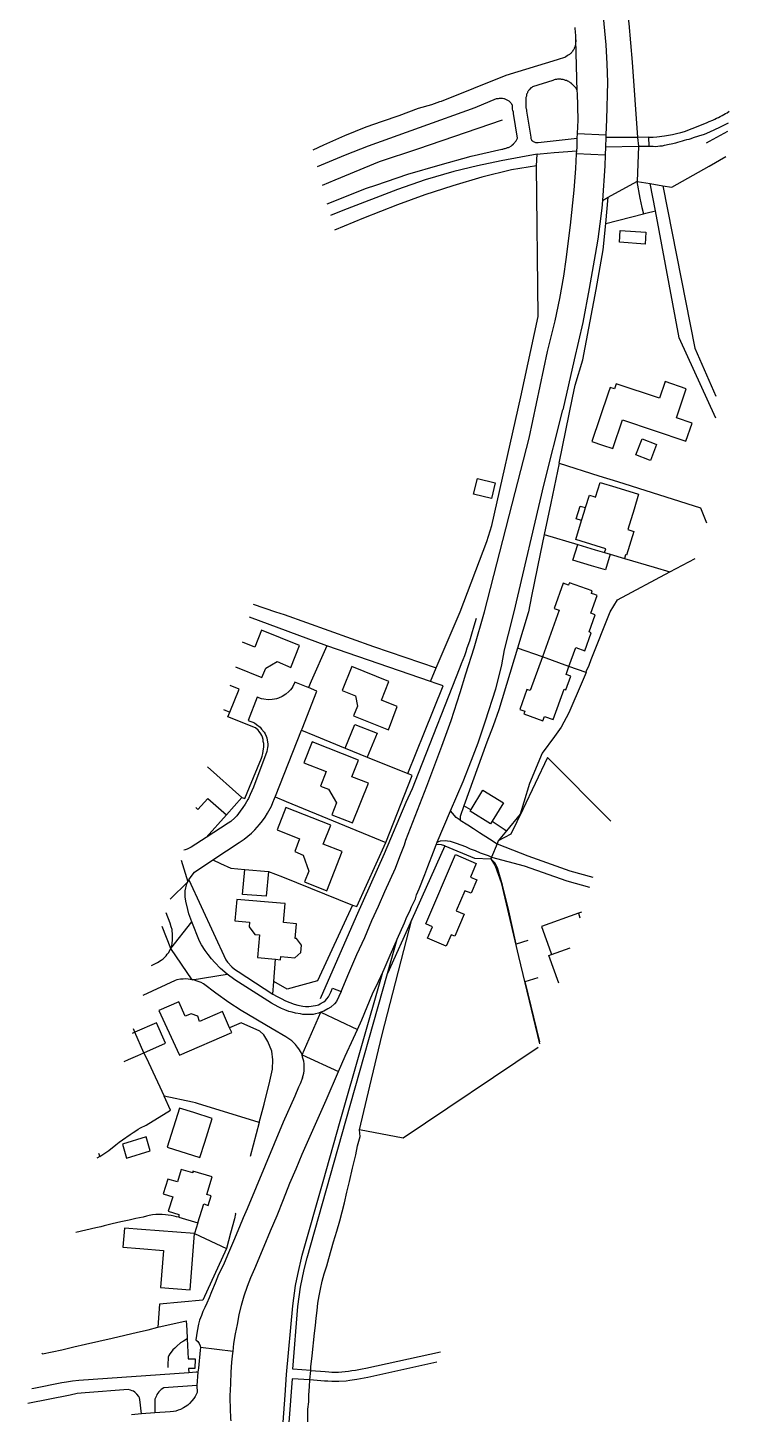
# Model space of a CAD drawing. Header units: millimetres. Extents: x 111502 to 977541, y 8702 to 1044108.
# Drawn here: x 973766.6 to 973914.2, y 473289.8 to 473581.4 of the extents above; entities that cross this region are included whole.
import ezdxf

# ---------------------------------------------------------------- set-up
doc = ezdxf.new("R2010")
doc.units = ezdxf.units.MM
doc.header["$LTSCALE"] = 0.25
doc.layers.add('X HVSS Site Background', color=8, linetype='Continuous')

# ---------------------------------------------------------------- blocks, each defined once
blk = doc.blocks.new('OS MAP')
at = {"layer": 'X HVSS Site Background'}
for points in [[(487663.75, 238120.3), (487663.75, 238121.4), (487663.7, 238121.7), (487663.7, 238122), (487663.6, 238122.6), (487663.6, 238122.85)], [(487666.95, 238145.2), (487666.8, 238144.75), (487666.8, 238143.85), (487666.9, 238143.55), (487666.9, 238143.4), (487667, 238143.1), (487668.2, 238135.85), (487668.7, 238133.3), (487669, 238130.3), (487670.05, 238119.2), (487670.3, 238115.25), (487670.4, 238111.35), (487670.2, 238103.5), (487670.07, 238100.27)], [(487672.4, 238139.5), (487673.68, 238132.52), (487674.92, 238123.72), (487675.6, 238115.6)], [(487663.75, 238120.3), (487663.75, 238119.85), (487663.7, 238119.7), (487663.7, 238119.5), (487663.65, 238119.4), (487663.65, 238119.2), (487663.6, 238119.1), (487663.6, 238118.9), (487663.55, 238118.8), (487663.5, 238118.65), (487663.4, 238118.5), (487663.4, 238118.35), (487663.3, 238118.25), (487663.2, 238118.1), (487663.15, 238118), (487663.05, 238117.85), (487662.95, 238117.75), (487662.85, 238117.6), (487662.75, 238117.5), (487662.6, 238117.4), (487662.55, 238117.3), (487662.4, 238117.2), (487662.3, 238117.1), (487662, 238116.95), (487661.6, 238116.65), (487659.85, 238116.1), (487649, 238112.75), (487635.4, 238107.3)], [(487664.05, 238109.4), (487663.75, 238120.3)], [(487675.6, 238115.6), (487676.75, 238099.75)], [(487664.05, 238109.4), (487664, 238109.65), (487663.75, 238110.15), (487663.45, 238110.45), (487663.4, 238110.55), (487663.25, 238110.7), (487663.05, 238110.85), (487663, 238110.95), (487662.85, 238111.05), (487662.8, 238111.15), (487662.65, 238111.2), (487662.55, 238111.3), (487662.4, 238111.4), (487662.3, 238111.5), (487662, 238111.6), (487661.8, 238111.7), (487661.6, 238111.75), (487661.3, 238111.85), (487661.1, 238111.9), (487660.95, 238111.9), (487660.75, 238111.95), (487660.6, 238112), (487659.9, 238112), (487659.7, 238111.95), (487659.55, 238111.9), (487659.4, 238111.9), (487659.2, 238111.85), (487659.05, 238111.8), (487658.9, 238111.7), (487654.6, 238110.4), (487654.55, 238110.3), (487654.4, 238110.2), (487654.3, 238110.15), (487653.9, 238109.75), (487653.8, 238109.6), (487653.75, 238109.5), (487653.65, 238109.4), (487653.6, 238109.25), (487653.55, 238109.15), (487653.5, 238109), (487653.4, 238108.85), (487653.4, 238108.7), (487653.35, 238108.6), (487653.35, 238108.45), (487653.25, 238108.15), (487653.25, 238108), (487653.2, 238107.85), (487653.2, 238106.3), (487653.25, 238106), (487653.3, 238105.8), (487653.35, 238105.5), (487653.4, 238105.3), (487654.3, 238099.8), (487654.3, 238099.5), (487654.35, 238099.4), (487654.4, 238099.25), (487654.45, 238099.15), (487654.6, 238099.05), (487654.7, 238098.95), (487654.8, 238098.9), (487654.95, 238098.8), (487655.15, 238098.75), (487655.25, 238098.7), (487655.85, 238098.7), (487664.05, 238099.6)], [(487635.4, 238107.3), (487635.05, 238107.2), (487633.4, 238106.6), (487630.6, 238105.8), (487626.5, 238104.3), (487623, 238103.1), (487619.6, 238101.9), (487615.05, 238100.1), (487610.7, 238098.1), (487608.39, 238097.08)], [(487611.46, 238085.75), (487619.7, 238089.1), (487621.7, 238089.7), (487628.4, 238092), (487635.2, 238094), (487641.7, 238095.8), (487648.2, 238097.3), (487648.4, 238097.3), (487648.55, 238097.35), (487648.75, 238097.4), (487648.9, 238097.4), (487649.1, 238097.5), (487649.4, 238097.6), (487649.6, 238097.65), (487649.75, 238097.7), (487650.2, 238098), (487650.3, 238098.1), (487650.6, 238098.3), (487650.65, 238098.4), (487650.9, 238098.65), (487651, 238098.8), (487651.05, 238098.9), (487651.2, 238099.05), (487651.25, 238099.2), (487651.35, 238099.3), (487651.4, 238099.45), (487651.5, 238099.6), (487650.6, 238104.8), (487650.6, 238105.05), (487650.5, 238105.4), (487650.45, 238105.7), (487650.45, 238106.05), (487650.4, 238106.2), (487650.4, 238106.55), (487650.3, 238106.65), (487650.25, 238106.75), (487650.15, 238106.9), (487650.1, 238107), (487649.85, 238107.25), (487649.7, 238107.35), (487649.6, 238107.45), (487649.45, 238107.55), (487649.05, 238107.75), (487648.85, 238107.8), (487648.75, 238107.85), (487648.6, 238107.9), (487648.35, 238107.95), (487647.65, 238107.95), (487647.4, 238107.9), (487647.25, 238107.9), (487647, 238107.85), (487642.5, 238106), (487630.8, 238101.8), (487620.05, 238097.9), (487615.25, 238096), (487609.35, 238093.54)], [(487664.1, 238100.56), (487664.25, 238103.4), (487664.1, 238109.1), (487664.05, 238109.4)], [(487679.1, 238099.8), (487679.15, 238099.8), (487680, 238099.8), (487680.8, 238099.85), (487682.4, 238100.05), (487684.1, 238100.35), (487684.95, 238100.55), (487685.8, 238100.8), (487686.6, 238101), (487688.25, 238101.6), (487689.85, 238102.25), (487691.4, 238102.9), (487691.8, 238103.1), (487692.6, 238103.4), (487693, 238103.6), (487693.35, 238103.8), (487693.75, 238103.95), (487694.1, 238104.15), (487694.5, 238104.35), (487695.2, 238104.75), (487695.6, 238104.95), (487696.03, 238105.27)], [(487648.23, 238103.41), (487630.42, 238097.31), (487622.4, 238094.59), (487613.03, 238090.74), (487610.41, 238089.62)], [(487679.14, 238097.9), (487680, 238097.9), (487680.45, 238097.85), (487681, 238097.9), (487681.45, 238097.95), (487681.95, 238098), (487682.4, 238098.1), (487683.4, 238098.3), (487683.8, 238098.4), (487684.8, 238098.6), (487685.2, 238098.75), (487685.7, 238098.9), (487686.2, 238099), (487686.6, 238099.15), (487687.1, 238099.3), (487687.6, 238099.4), (487688, 238099.55), (487688.5, 238099.7), (487689.6, 238100.05), (487690.8, 238100.45), (487691.9, 238100.9), (487693, 238101.4), (487694.05, 238101.9), (487695.15, 238102.45), (487695.84, 238102.81)], [(487691.2, 238098.6), (487691.83, 238098.95), (487695.71, 238101.09)], [(487663.95, 238096.9), (487664, 238097.7), (487664.05, 238099.6)], [(487664.05, 238099.6), (487664.1, 238100.56)], [(487664.1, 238100.56), (487670.07, 238100.27)], [(487670.05, 238099.7), (487670, 238097.8)], [(487670.07, 238100.27), (487670.05, 238099.7)], [(487676.75, 238099.75), (487670.05, 238099.7)], [(487679.1, 238099.8), (487676.75, 238099.75)], [(487676.75, 238099.75), (487676.9, 238097.9)], [(487679.14, 238097.9), (487679.1, 238099.8)], [(487655.6, 238096.2), (487652.2, 238095.6), (487648.05, 238094.8), (487643.05, 238093.8), (487638.05, 238092.6), (487632.05, 238090.8), (487626.25, 238088.8), (487614.7, 238084.4), (487612.12, 238083.32)], [(487614.35, 237920.15), (487616, 237924), (487617.7, 237927.9), (487619.35, 237931.45), (487620.85, 237935.05), (487622.2, 237938.1), (487623.6, 237941.15), (487624.7, 237943.6), (487625.8, 237946.1), (487626.7, 237948.55), (487627.7, 237950.95), (487628, 237951.95), (487632.4, 237963.3), (487635.55, 237971.7), (487637.55, 237977.15), (487639.4, 237983), (487640.6, 237986.95), (487642.35, 237992.4), (487644.5, 238000), (487651, 238025.1), (487653.9, 238036.5), (487657.8, 238054.75), (487659.4, 238061.2), (487660.4, 238065.85), (487661.2, 238070.55), (487661.7, 238074.1), (487662.6, 238081.3), (487663.4, 238088.65), (487663.75, 238093.2), (487663.92, 238096.3)], [(487655.5, 238093.8), (487655.6, 238096.2)], [(487655.6, 238096.2), (487656.25, 238096.3), (487659.2, 238096.6), (487663.95, 238096.9)], [(487663.92, 238096.3), (487663.95, 238096.9)], [(487669.93, 238096), (487663.92, 238096.3)], [(487669.93, 238096), (487669.85, 238093.8), (487669.35, 238086.5)], [(487670, 238097.8), (487669.93, 238096)], [(487670, 238097.8), (487676.9, 238097.9)], [(487676.9, 238097.9), (487676.65, 238090.5), (487679.4, 238090.05)], [(487676.9, 238097.9), (487679.14, 238097.9)], [(487682.05, 238089.6), (487683.95, 238089.3), (487691.79, 238093.73), (487695.29, 238095.71)], [(487655.5, 238093.8), (487650.2, 238092.9), (487644, 238091.4), (487637.9, 238089.6), (487632, 238087.7), (487626.2, 238085.6), (487619.05, 238082.8), (487612.96, 238080.22)], [(487634.37, 237988.18), (487639.4, 238000), (487645, 238014.8), (487646.05, 238018.1), (487652.2, 238045.2), (487655.8, 238062.1), (487655.5, 238093.8)], [(487670.58, 238087.18), (487676.6, 238090.5), (487677.2, 238087), (487677.6, 238085), (487678, 238083.7)], [(487679.4, 238090.05), (487682.05, 238089.6)], [(487680.48, 238084.28), (487679.4, 238090.05)], [(487682.05, 238089.6), (487688.75, 238055.4), (487693.23, 238045.32)], [(487669.35, 238086.5), (487669.2, 238084.9), (487668.8, 238081.6), (487668.35, 238078.35), (487667.8, 238075.1), (487666.55, 238067.95), (487665.2, 238060.8), (487663.4, 238053), (487661, 238042.45)], [(487669.35, 238086.5), (487670.58, 238087.18)], [(487670.03, 238081.65), (487670.58, 238087.18)], [(487670.03, 238081.65), (487678, 238083.7)], [(487678, 238083.7), (487678.5, 238083.8), (487680.48, 238084.28)], [(487693.18, 238040.69), (487685.5, 238057.6), (487680.48, 238084.28)], [(487660.22, 238031.21), (487663.05, 238045), (487663.64, 238047.65), (487665.24, 238052.94), (487668.05, 238067.74), (487669.48, 238076.12), (487670.03, 238081.65)], [(487678.31, 238077.33), (487672.91, 238077.7), (487673.08, 238080.17), (487678.48, 238079.8), (487678.31, 238077.33)], [(487681.37, 238044.89), (487672.22, 238047.96), (487671.85, 238046.86), (487670.97, 238047.16), (487670.57, 238045.98), (487667.14, 238035.79), (487669.39, 238035.03), (487671.56, 238034.3), (487673.59, 238040.33), (487686.9, 238035.84), (487688.19, 238039.65), (487684.9, 238040.76), (487686.97, 238046.9), (487682.55, 238048.39), (487681.37, 238044.89)], [(487637.4, 237958.15), (487640.05, 237964.3), (487641.8, 237968.75), (487643.2, 237972.45), (487644.75, 237977.05), (487646.9, 237983.8), (487647.6, 237986.5), (487648.15, 237988.8), (487648.75, 237991.95), (487649.55, 237995.3), (487650.8, 238000), (487657, 238026.6), (487661, 238042.45)], [(487679.27, 238031.9), (487676.37, 238033.03), (487677.68, 238036.36), (487680.58, 238035.23), (487680.73, 238035.17), (487679.43, 238031.83), (487679.27, 238031.9)], [(487660.22, 238031.21), (487658.5, 238022.8), (487657.11, 238016.24)], [(487660.22, 238031.21), (487668.58, 238028.58), (487672.5, 238027.36), (487689.98, 238021.87), (487691.26, 238018.67)], [(487646, 238023.8), (487642.25, 238024.7), (487643.05, 238028), (487646.8, 238027.1), (487646, 238023.8)], [(487665.79, 238021.89), (487666.6, 238024.51), (487667.51, 238024.23), (487667.88, 238024.11), (487668.83, 238027.2), (487672.19, 238026.17), (487676.9, 238024.71), (487676.01, 238021.6), (487674.67, 238017.28), (487675.97, 238016.88), (487674.43, 238011.9), (487674.16, 238011.98), (487673.97, 238011.21)], [(487663.85, 238019.56), (487664.67, 238022.23)], [(487664.67, 238022.23), (487665.79, 238021.89)], [(487669.79, 238012.46), (487670.03, 238013.26), (487668.04, 238013.87), (487663.73, 238015.2), (487664.97, 238019.21)], [(487664.97, 238019.21), (487663.85, 238019.56)], [(487664.97, 238019.21), (487665.5, 238020.95), (487665.79, 238021.89)], [(487657.11, 238016.24), (487656.25, 238012.2), (487654.4, 238003.25), (487653.8, 238000), (487653.75, 237999.8), (487651.49, 237992.36)], [(487657.11, 238016.24), (487664.14, 238014.14)], [(487670.98, 238012.1), (487669.99, 238008.78), (487667.03, 238009.67), (487663.15, 238010.83), (487664.14, 238014.14)], [(487664.14, 238014.14), (487667.84, 238013.04), (487669.79, 238012.46)], [(487669.79, 238012.46), (487670.98, 238012.1)], [(487670.98, 238012.1), (487673.97, 238011.21)], [(487673.97, 238011.21), (487680.21, 238009.35), (487683.53, 238008.36)], [(487683.53, 238008.36), (487688.86, 238011.2)], [(487665.9, 237987.25), (487666, 237987.6), (487666.55, 237988.75), (487667, 237989.95), (487670.95, 238000), (487672.52, 238002.48), (487683.53, 238008.36)], [(487662.3, 237988.5), (487663.73, 237992.47), (487665.63, 237991.79), (487667, 237995.58), (487666.52, 237995.75), (487667.83, 237999.38), (487666.88, 237999.73), (487668.21, 238003.43), (487667.73, 238003.61), (487667.03, 238003.86), (487667.03, 238003.87), (487667.21, 238004.38), (487662.39, 238006.11), (487662.23, 238005.66), (487662.21, 238005.59), (487661.07, 238006), (487659.17, 238000.7), (487660.23, 238000.32), (487656.7, 237990.5)], [(487611.4, 237992.8), (487595.11, 237998.85)], [(487595.88, 238001.59), (487600.6, 238000), (487602.4, 237999.4), (487621.15, 237992.67), (487634.37, 237988.18)], [(487592.17, 237988.42), (487597.7, 237986.15), (487598.5, 237988.15), (487600.9, 237989.5), (487603.8, 237988.3), (487605.6, 237992.9), (487597.6, 237996.15), (487596.2, 237992.55), (487593.63, 237993.61)], [(487642.75, 237998.55), (487642.3, 237996.95), (487641.8, 237995.3), (487641.35, 237993.8), (487640.8, 237992.3), (487640.6, 237991.55), (487640.3, 237990.75), (487640, 237989.9), (487639.6, 237989.05), (487639.35, 237988.25)], [(487611.4, 237992.8), (487608.1, 237985.4), (487607.49, 237984.04)], [(487633.15, 237985.3), (487611.4, 237992.8)], [(487651.49, 237992.36), (487647.55, 237979.4), (487646.35, 237976), (487645.05, 237972.55), (487640.21, 237959.15)], [(487656.7, 237990.5), (487651.49, 237992.36)], [(487656.7, 237990.5), (487654.15, 237983.42), (487653.46, 237983.67), (487651.94, 237979.46), (487653.01, 237979.08), (487652.8, 237978.49), (487656.78, 237977.06), (487657.14, 237977.99), (487658.96, 237977.34), (487661.26, 237983.72), (487661.64, 237983.59), (487662.71, 237986.42), (487661.68, 237986.78), (487662.3, 237988.5)], [(487662.3, 237988.5), (487656.7, 237990.5)], [(487639.35, 237988.25), (487630.6, 237965.95), (487629.35, 237962.75), (487628, 237959.9), (487623.4, 237949.05), (487617.55, 237935.9), (487609.95, 237918.6)], [(487624.35, 237975.15), (487626.15, 237980.1), (487622.85, 237981.4), (487624.4, 237985.3), (487616.6, 237988.45), (487614.6, 237983.45), (487617.4, 237982.3), (487617.8, 237980.15), (487616.95, 237978.1), (487624.35, 237975.15)], [(487633.15, 237985.3), (487634.37, 237988.18)], [(487665.9, 237987.25), (487665.05, 237985.24), (487662.29, 237978.74), (487660.63, 237975.72), (487659.27, 237973.78), (487656.69, 237970.25), (487653.98, 237963.9), (487652.82, 237959.93), (487652.06, 237957.42), (487649.17, 237953.93)], [(487665.9, 237987.25), (487662.3, 237988.5)], [(487604.6, 237985.2), (487604.2, 237984.3), (487604, 237983.95), (487603.75, 237983.6), (487603.4, 237983.25), (487602.75, 237982.65), (487602, 237982.2), (487601.2, 237981.8), (487600.8, 237981.7), (487600.35, 237981.6), (487599.9, 237981.55), (487599, 237981.5), (487598.1, 237981.6), (487597.6, 237981.7), (487596.7, 237982), (487594.8, 237977.15), (487596.15, 237976.6), (487596.6, 237976.3), (487597.35, 237975.7), (487597.6, 237975.3), (487598.15, 237974.7), (487598.4, 237974.3), (487598.6, 237973.8), (487598.75, 237973.45), (487598.8, 237973), (487598.95, 237972.25), (487598.95, 237971.8), (487598.9, 237971.45), (487598.8, 237971), (487598.75, 237970.6), (487595.95, 237963.1), (487595.25, 237961.55), (487594.9, 237960.75), (487594.75, 237960.5), (487594.2, 237959.55), (487593.7, 237958.8), (487593.15, 237958.05), (487592.4, 237957.1), (487592, 237956.65), (487591.15, 237955.9), (487590.6, 237955.5), (487586, 237952.52)], [(487590.95, 237978.9), (487592.9, 237983.7), (487591.05, 237984.45)], [(487607.49, 237984.04), (487607.1, 237984.2), (487604.6, 237985.2)], [(487628.4, 237965.95), (487631.91, 237974.67), (487635.82, 237984.38), (487634.39, 237984.87), (487633.15, 237985.3)], [(487606.02, 237975.07), (487606.15, 237975.4), (487609.25, 237983.3), (487607.49, 237984.04)], [(487589.63, 237979.43), (487590.95, 237978.9)], [(487593.5, 237960.95), (487594.1, 237960.75), (487595.1, 237963.1), (487597.6, 237969.2), (487597.75, 237969.65), (487597.9, 237970.15), (487598, 237970.65), (487598.1, 237971.55), (487598.1, 237972.3), (487598, 237972.7), (487598, 237973.1), (487597.8, 237973.6), (487597.7, 237973.95), (487597.5, 237974.3), (487597.15, 237974.8), (487596.9, 237975.1), (487596.35, 237975.55), (487590.55, 237977.9), (487590.95, 237978.9)], [(487615.2, 237971.3), (487617.25, 237976.3), (487621.95, 237974.45), (487619.85, 237969.4)], [(487600.49, 237961.05), (487600.55, 237961.2), (487606.02, 237975.07)], [(487606.02, 237975.07), (487608.75, 237973.95)], [(487616.8, 237955.6), (487620.15, 237963.95), (487616.6, 237965.3), (487618, 237968.8), (487608.25, 237972.65), (487606.55, 237968.25), (487611.2, 237966.4), (487610, 237963.3), (487611.7, 237962.7), (487613.4, 237959.8), (487612.4, 237957.3), (487616.8, 237955.6)], [(487608.75, 237973.95), (487615.2, 237971.3)], [(487615.2, 237971.3), (487619.85, 237969.4)], [(487593.5, 237960.95), (487586.23, 237967.37)], [(487619.85, 237969.4), (487628.4, 237965.95)], [(487657.77, 237969.34), (487652.61, 237958.39), (487650.1, 237953.2), (487647.4, 237951.8)], [(487657.77, 237969.34), (487671.12, 237955.97)], [(487623.8, 237951.45), (487629.3, 237965.55), (487628.4, 237965.95)], [(487587.36, 237947.79), (487587.6, 237947.95), (487592.95, 237951.45), (487594, 237952.2), (487594.75, 237952.8), (487595.5, 237953.45), (487596.2, 237954.15), (487597.2, 237955.25), (487597.8, 237956), (487598.4, 237956.8), (487598.9, 237957.6), (487599.7, 237959.1), (487600, 237959.9), (487600.35, 237960.7), (487600.49, 237961.05)], [(487590.25, 237957.3), (487593.5, 237960.95)], [(487600.49, 237961.05), (487602.8, 237960.1)], [(487641.68, 237958.34), (487641.73, 237958.43), (487644.2, 237962.45), (487648.5, 237959.8), (487646.14, 237955.95)], [(487583.81, 237958.8), (487584.25, 237958.4), (487586.35, 237960.75), (487590.25, 237957.3)], [(487611.4, 237941.3), (487614.6, 237949.55), (487610.6, 237951.1), (487612.2, 237955.1), (487602.75, 237958.8), (487600.9, 237954.1), (487605.6, 237952.25), (487604.6, 237949.55), (487606.4, 237948.8), (487607.6, 237945.45), (487606.7, 237943.2), (487611.4, 237941.3)], [(487602.8, 237960.1), (487623.8, 237951.45)], [(487634.6, 237951.55), (487637.4, 237958.15)], [(487639.39, 237956.17), (487639.2, 237956.3), (487638.6, 237956.75), (487637.8, 237957.6), (487637.4, 237958.15)], [(487640.21, 237959.15), (487639.4, 237956.9)], [(487641.68, 237958.34), (487640.21, 237959.15)], [(487646.14, 237955.95), (487645.8, 237955.4), (487641.5, 237958.05), (487641.68, 237958.34)], [(487586, 237952.52), (487590.25, 237957.3)], [(487639.4, 237956.9), (487639.39, 237956.17)], [(487639.39, 237956.17), (487641, 237955.15), (487642.2, 237954.4), (487643.5, 237953.57), (487645.62, 237952.21), (487647.2, 237951.2)], [(487646.14, 237955.95), (487648.65, 237954.28), (487649.17, 237953.93)], [(487586, 237952.52), (487582.8, 237950.45), (487582, 237950.05), (487581.6, 237949.9), (487581.28, 237949.82)], [(487649.17, 237953.93), (487647.4, 237951.8)], [(487616.75, 237938.3), (487617.7, 237938), (487623.8, 237951.45)], [(487626.17, 237931.12), (487627.7, 237934.55), (487628.2, 237935.8), (487628.8, 237937), (487629.2, 237937.95), (487630, 237939.65), (487630.2, 237940.45), (487630.8, 237941.75), (487632, 237944.75), (487632.6, 237946.4), (487633.8, 237949.5), (487634.4, 237950.95)], [(487636.2, 237950.75), (487629.25, 237935.3)], [(487634.4, 237950.95), (487634.6, 237951.55)], [(487636.2, 237950.75), (487635.48, 237951), (487634.9, 237951.01), (487634.4, 237950.95)], [(487634.6, 237951.55), (487635.3, 237951.8), (487636.3, 237951.9), (487636.75, 237951.8), (487637.3, 237951.75), (487637.95, 237951.55), (487638.55, 237951.3), (487639.54, 237950.95), (487640.55, 237950.6), (487641.55, 237950.15), (487642.6, 237949.75), (487643.6, 237949.3), (487644.7, 237948.95), (487645.3, 237948.75), (487646, 237948.35)], [(487636.2, 237950.75), (487642.46, 237948.17), (487645.86, 237948.01)], [(487647.2, 237951.2), (487646, 237948.35)], [(487647.4, 237951.8), (487647.2, 237951.2)], [(487647.2, 237951.2), (487653.68, 237948.63), (487662.5, 237945.51), (487667.32, 237944.16)], [(487580.7, 237947.77), (487582.15, 237943.2)], [(487582.35, 237943.6), (487582.8, 237944.3), (487583.5, 237945.25), (487587.36, 237947.79)], [(487587.36, 237947.79), (487589, 237947.05)], [(487589, 237947.05), (487591.2, 237946.05), (487594.1, 237945.8)], [(487632.2, 237934.35), (487638.4, 237948.95), (487642.8, 237947.05), (487641.6, 237944.2), (487642.9, 237943.64), (487641.7, 237940.78), (487640.39, 237941.33), (487638.6, 237937.1), (487640.25, 237936.4), (487638.3, 237931.75), (487637.52, 237932.08), (487636.5, 237929.69), (487632.57, 237931.36), (487633.59, 237933.76), (487632.2, 237934.35)], [(487646, 237948.35), (487645.86, 237948.01)], [(487653.62, 237930.85), (487651.22, 237930.07), (487649.51, 237937.69), (487648.32, 237942.5), (487647.29, 237946.14), (487646.74, 237947.2), (487646.35, 237947.56), (487645.86, 237948.01)], [(487645.86, 237948.01), (487646.8, 237946.55), (487648.02, 237943.04), (487651.7, 237927.5), (487656.07, 237909.15)], [(487646, 237948.35), (487652.91, 237946.57), (487661.84, 237943.42), (487666.64, 237942.06)], [(487582.15, 237943.2), (487582.35, 237943.6)], [(487582.35, 237943.6), (487590.1, 237926.8), (487590.5, 237926.3), (487591.4, 237925.3), (487591.95, 237924.8), (487592.7, 237924.3), (487600, 237919.6)], [(487599.1, 237945.4), (487598.6, 237940.15), (487593.6, 237940.5), (487594.1, 237945.8)], [(487594.1, 237945.8), (487599.1, 237945.4)], [(487599.1, 237945.4), (487602.05, 237944.21), (487616.75, 237938.3)], [(487582.15, 237943.2), (487578.38, 237939.56)], [(487582.95, 237934.8), (487582.35, 237936.45), (487582.1, 237937.4), (487581.7, 237939.1), (487581.6, 237940.05), (487581.6, 237941.3), (487581.7, 237941.95), (487581.95, 237942.75), (487582.15, 237943.2)], [(487600.6, 237926.95), (487601.6, 237926.8), (487601.66, 237927.49), (487604.63, 237927.21), (487605.91, 237928.34), (487606.05, 237929.89), (487605.01, 237931.26), (487604.69, 237931.29), (487604.98, 237934.36), (487602.26, 237934.61), (487602.6, 237938.65), (487601.59, 237938.73), (487592.4, 237939.5), (487592, 237935), (487595.1, 237934.7), (487595, 237933.7), (487596.2, 237932.15), (487597.2, 237932.05), (487596.8, 237927.25), (487600.6, 237926.95)], [(487616.75, 237938.3), (487609.4, 237922.4), (487603, 237920.6), (487600.2, 237922.2)], [(487578.55, 237929.15), (487578.75, 237929.7), (487578.8, 237930.3), (487578.9, 237930.9), (487578.9, 237931.95), (487578.8, 237933.15), (487578.6, 237933.7), (487578.4, 237934.5), (487577.57, 237936.68)], [(487578.55, 237929.15), (487582.95, 237934.8)], [(487590.4, 237923.75), (487589, 237925), (487587.8, 237926.2), (487587.1, 237927), (487586.4, 237927.9), (487585.75, 237928.75), (487585, 237929.95), (487584.6, 237930.7), (487582.95, 237934.8)], [(487618.25, 237891), (487620.4, 237900.25), (487623, 237911.1), (487629.25, 237935.3)], [(487629.25, 237935.3), (487624.12, 237923.9)], [(487664.28, 237936.58), (487656.53, 237933.8), (487658.5, 237928.32), (487658.64, 237927.91)], [(487664.96, 237936.82), (487664.28, 237936.58)], [(487664.28, 237936.58), (487664.59, 237935.65)], [(487578.55, 237929.15), (487576.76, 237933.82)], [(487574.45, 237925.62), (487575.75, 237926.2), (487576.55, 237926.7), (487576.95, 237927), (487577.55, 237927.6), (487577.8, 237927.95), (487578.1, 237928.3), (487578.25, 237928.65), (487578.55, 237929.15)], [(487583.03, 237922.61), (487578.55, 237929.15)], [(487623.12, 237924.19), (487623.4, 237924.8), (487624.7, 237927.8), (487626, 237930.75), (487626.17, 237931.12)], [(487624.12, 237923.9), (487626.17, 237931.12)], [(487658.64, 237927.91), (487662.54, 237929.29)], [(487600.2, 237922.2), (487600.6, 237926.95)], [(487660.15, 237921.86), (487658.05, 237927.7), (487658.64, 237927.91)], [(487583.03, 237922.61), (487590.4, 237923.75)], [(487610.1, 237915.75), (487609.6, 237915.6), (487609, 237915.45), (487608.5, 237915.3), (487606.35, 237915.3), (487605.8, 237915.4), (487604.8, 237915.6), (487604.1, 237915.75), (487603.4, 237915.95), (487602.55, 237916.25), (487601.8, 237916.55), (487601.1, 237916.9), (487599.7, 237917.7), (487592, 237922.55), (487590.4, 237923.75)], [(487601.39, 237811.3), (487601.56, 237811.77), (487601.58, 237812.05), (487602.31, 237824.91), (487602.31, 237824.91), (487602.2, 237829.55), (487602.6, 237835.2), (487602.85, 237839.55), (487604.2, 237854.05), (487604.8, 237858.3), (487605.25, 237860.6), (487606.2, 237864.65), (487610.6, 237880.2), (487614.2, 237892.85), (487623.12, 237924.19)], [(487608, 237840.45), (487604.2, 237840.7), (487605.25, 237853.85), (487605.85, 237857.95), (487606.6, 237861.65), (487607.2, 237864.1), (487615.35, 237892.9), (487624.12, 237923.9)], [(487617.82, 237912.13), (487618.75, 237914.2), (487619.85, 237916.9), (487621, 237919.65), (487622.2, 237922.2), (487623.12, 237924.19)], [(487656.2, 237909.56), (487653.11, 237922.21), (487655.84, 237923.08)], [(487579.48, 237922.45), (487572.66, 237919.28)], [(487583.03, 237922.61), (487582.2, 237922.75), (487581.7, 237922.8), (487581.15, 237922.75), (487580.6, 237922.75), (487579.8, 237922.6), (487579.48, 237922.45)], [(487599.89, 237912.27), (487593.35, 237916.1), (487590.75, 237917.8), (487588, 237919.8), (487585.4, 237921.75), (487584.9, 237922), (487583.9, 237922.4), (487583.4, 237922.55), (487583.03, 237922.61)], [(487600, 237919.6), (487600.2, 237922.2)], [(487600, 237919.6), (487600.9, 237919.1), (487601.75, 237918.65), (487602.7, 237918.2), (487604.5, 237917.45), (487605.25, 237917.25), (487606.35, 237917.05), (487606.85, 237917), (487607.6, 237917), (487608.95, 237917.15), (487609.35, 237917.25), (487609.6, 237917.3), (487609.95, 237917.5), (487610.2, 237917.65), (487610.75, 237917.95), (487611.1, 237918.25), (487611.4, 237918.6), (487611.7, 237919), (487611.95, 237919.45), (487612.2, 237920), (487612.55, 237920.8), (487614.35, 237920.15)], [(487614.35, 237920.15), (487613.4, 237918)], [(487590.9, 237912.5), (487589.4, 237915.9), (487584.6, 237913.8), (487584.2, 237914.95), (487582.8, 237915.45), (487581.6, 237914.95), (487580.2, 237917.95), (487576, 237916.15)], [(487613.4, 237918), (487613, 237917.55), (487612.2, 237916.8), (487611.6, 237916.5), (487610.75, 237916), (487610.1, 237915.75)], [(487576, 237916.15), (487579.91, 237907.79), (487580.4, 237906.75), (487591.35, 237911.5), (487590.9, 237912.5)], [(487606.15, 237906.8), (487610.1, 237915.75)], [(487610.1, 237915.75), (487617.82, 237912.13)], [(487571, 237911.55), (487570.41, 237911.29)], [(487571, 237911.55), (487570.68, 237912.26)], [(487572.9, 237907.25), (487577.4, 237909.25), (487575.55, 237913.55), (487571, 237911.55)], [(487572.9, 237907.25), (487571, 237911.55)], [(487597.16, 237892.57), (487598.2, 237896.45), (487599.39, 237901.27), (487599.94, 237903.78), (487600.03, 237905.77), (487599.82, 237907.57), (487598.95, 237909.6), (487598.12, 237910.99), (487597.25, 237911.8), (487593.35, 237913.55), (487590.9, 237912.5)], [(487606.15, 237906.8), (487605.95, 237907.3), (487605.5, 237908.1), (487605.2, 237908.4), (487604.8, 237909), (487604.1, 237909.65), (487604, 237909.75), (487603.6, 237910), (487602.75, 237910.6), (487599.89, 237912.27)], [(487613.81, 237903.28), (487615.2, 237906.5), (487617, 237910.3), (487617.82, 237912.13)], [(487568.75, 237905.43), (487569.65, 237905.82), (487571.58, 237906.67), (487572.9, 237907.25)], [(487572.9, 237907.25), (487573.86, 237905.2), (487577.15, 237898.1)], [(487606.25, 237901.95), (487606.55, 237902.95), (487606.6, 237903.45), (487606.6, 237904.95), (487606.5, 237905.5), (487606.25, 237906.35), (487606.15, 237906.8)], [(487606.15, 237906.8), (487613.81, 237903.28)], [(487655.81, 237908.34), (487627.4, 237889.25), (487618.25, 237891)], [(487591.63, 237844.4), (487591.8, 237846.1), (487592.15, 237848.1), (487592.55, 237850.1), (487592.9, 237852.15), (487593.4, 237854.15), (487594, 237856.15), (487594.7, 237858.15), (487595.4, 237860), (487596.2, 237861.85), (487598.2, 237866.55), (487599.55, 237869.8), (487600.9, 237873), (487602.25, 237876.4), (487603.6, 237879.85), (487604.95, 237882.85), (487606.2, 237885.9), (487611.2, 237897.25), (487613.81, 237903.28)], [(487606.25, 237901.95), (487605.75, 237900.7), (487605.4, 237900), (487604.6, 237898.15), (487602.2, 237892.65), (487594.6, 237874.45), (487593.8, 237872.5), (487593, 237870.6), (487591.75, 237867.65), (487590.5, 237864.65), (487589.6, 237862.65), (487588.6, 237860.6), (487587.9, 237858.8), (487587.1, 237856.95), (487586.6, 237855.7), (487586.1, 237854.55), (487585.7, 237853.65), (487585.25, 237852.85), (487585, 237852), (487584.6, 237851), (487584.4, 237850.15), (487584.1, 237848.7), (487583.8, 237846.9), (487584.2, 237846.5), (487584.5, 237846.1), (487584.7, 237845.6), (487584.8, 237845.27)], [(487563.6, 237885.45), (487564.25, 237885.85), (487564.9, 237886.3), (487565.5, 237886.7), (487567, 237887.9), (487567.7, 237888.45), (487568.4, 237888.95), (487570, 237890.05), (487570.6, 237890.5), (487571.2, 237890.85), (487571.7, 237891.15), (487572.15, 237891.45), (487573.35, 237892.05), (487578.5, 237895.2), (487577.15, 237898.1)], [(487597.16, 237892.57), (487584.13, 237896.6), (487583.74, 237896.68), (487583.1, 237896.82), (487577.15, 237898.1)], [(487584.66, 237885.24), (487585.68, 237888.45), (487587.25, 237893.43), (487583.41, 237894.65), (487580.39, 237895.6), (487577.8, 237887.4), (487584.66, 237885.24)], [(487597.16, 237892.57), (487595.25, 237885.4)], [(487608, 237840.45), (487608, 237841.2), (487608.25, 237843.5), (487608.75, 237848.3), (487608.95, 237849.85), (487609.1, 237851.45), (487609.35, 237853.05), (487609.5, 237854.6), (487609.75, 237856.1), (487610, 237857.55), (487610.4, 237859.2), (487610.8, 237860.75), (487611.35, 237862.4), (487611.8, 237864), (487612.8, 237867.5), (487613.5, 237869.75), (487614.1, 237871.9), (487614.6, 237873.8), (487615.1, 237875.65), (487615.6, 237877.95), (487616.15, 237880.2), (487616.8, 237883), (487617.5, 237885.8), (487617.85, 237887.7), (487618.35, 237889.6), (487618.25, 237891)], [(487573.35, 237889.55), (487568.35, 237888), (487569.2, 237885.1), (487574.2, 237886.65), (487573.35, 237889.55)], [(487563.6, 237885.45), (487563.01, 237885.05)], [(487563.31, 237886.12), (487563.6, 237885.45)], [(487584.2, 237871.45), (487585.5, 237875.45), (487586.4, 237875.15), (487587, 237877.15), (487586.15, 237877.45), (487587.25, 237881.15), (487583.2, 237882.35), (487583.15, 237882), (487580.75, 237882.7), (487579.95, 237880.1), (487577.95, 237880.65), (487576.95, 237877.6), (487578.95, 237876.95), (487578, 237873.95), (487580.25, 237873.25), (487580.2, 237872.7)], [(487592.1, 237873.6), (487592.15, 237873.45), (487592.15, 237873.25), (487592.1, 237873.1), (487592, 237872.7), (487591.95, 237872.3), (487591.12, 237869.29), (487590.25, 237866.1)], [(487580.2, 237872.7), (487579.75, 237872.75), (487579.25, 237872.85), (487578.6, 237873), (487578, 237873.1), (487577.4, 237873.15), (487576.7, 237873.2), (487575.4, 237873.2), (487574.7, 237873.15), (487574, 237873.05), (487573.4, 237872.9), (487572.7, 237872.7), (487571.2, 237872.4), (487569.8, 237872.05), (487568, 237871.7), (487566.2, 237871.25), (487564.55, 237870.85), (487563.82, 237870.66), (487562.8, 237870.4), (487558.59, 237869.41)], [(487580.2, 237872.7), (487584.2, 237871.45)], [(487584.2, 237871.45), (487583.5, 237869.25)], [(487583.5, 237869.25), (487572.35, 237870.05), (487568.83, 237870.36), (487568.48, 237866.36), (487572, 237866.05), (487577, 237865.65), (487576.4, 237857.85), (487582.6, 237857.4), (487583.5, 237869.25)], [(487583.5, 237869.25), (487590.25, 237866.1)], [(487590.25, 237866.1), (487585.25, 237855.2)], [(487585.25, 237855.2), (487576.2, 237854.4), (487575.8, 237849.5)], [(487575.8, 237849.5), (487581.8, 237850.85)], [(487581.8, 237850.85), (487581.95, 237848.95), (487582, 237847.1)], [(487551.44, 237844.07), (487551.55, 237843.9), (487555.65, 237844.8), (487558.15, 237845.4), (487560.6, 237845.95), (487563.4, 237846.6), (487566.2, 237847.2), (487571.55, 237848.5), (487573.75, 237849), (487575.8, 237849.5)], [(487582, 237847.1), (487581.2, 237846.6), (487580.6, 237846.25), (487579.8, 237845.55), (487579.4, 237845.15), (487578.95, 237844.75), (487578.6, 237844.3), (487578.35, 237843.95), (487578.15, 237843.55), (487578, 237843.2), (487578, 237842.8), (487577.9, 237841.95), (487577.95, 237841.05)], [(487582, 237847.1), (487582.2, 237842.9), (487583.65, 237842.87), (487583.57, 237840.82), (487582.3, 237840.86), (487582.35, 237839.95)], [(487584.8, 237845.27), (487584.75, 237844.7), (487584.4, 237840.9), (487584.25, 237840.1)], [(487591.63, 237844.4), (487584.8, 237845.27)], [(487591.04, 237835.17), (487591.1, 237836.3), (487591.18, 237837.72), (487591.25, 237840.1), (487591.4, 237842.15), (487591.6, 237844.1), (487591.63, 237844.4)], [(487608, 237840.45), (487611.05, 237840.2), (487611.8, 237840.15), (487612.45, 237840.1), (487613.8, 237840.1), (487615.2, 237840.2), (487615.95, 237840.3), (487616.65, 237840.4), (487617.4, 237840.5), (487618.1, 237840.6), (487618.8, 237840.75), (487619.55, 237840.9), (487635.25, 237844.35)], [(487634.54, 237842.15), (487620, 237838.95), (487619.2, 237838.8), (487617.7, 237838.5), (487616.2, 237838.3), (487615.4, 237838.2), (487613.9, 237838.1), (487612.4, 237838.1), (487611.6, 237838.15), (487610.9, 237838.2), (487607.8, 237838.45)], [(487582.35, 237839.95), (487559.2, 237838.35), (487557.85, 237838.15), (487556.6, 237837.95), (487555.65, 237837.8), (487549.7, 237836.65), (487549.34, 237836.59)], [(487584.25, 237840.1), (487583.9, 237840.05), (487582.35, 237839.95)], [(487584.25, 237840.1), (487584, 237837.25)], [(487607.8, 237838.45), (487604.05, 237838.7), (487603.35, 237829.5), (487603.34, 237827.86), (487602.49, 237813.65), (487602.49, 237813.62), (487602.46, 237811.27)], [(487607.4, 237829.3), (487607.4, 237832.3), (487607.55, 237833.8), (487607.6, 237835.25), (487607.75, 237837.05), (487607.8, 237838.45)], [(487607.8, 237838.45), (487608, 237840.45)], [(487572.35, 237831.3), (487572, 237834.35), (487571.95, 237834.65), (487571.8, 237834.95), (487571.4, 237835.45), (487570.95, 237835.85), (487570.7, 237836.05), (487570.4, 237836.15), (487570.1, 237836.3), (487569.6, 237836.4), (487560.5, 237835.75), (487558.85, 237835.55), (487557.35, 237835.25), (487548.45, 237833.45)], [(487584, 237837.25), (487577.1, 237836.8), (487576.5, 237836.4), (487576, 237835.9), (487575.6, 237835.4), (487575.5, 237835.1), (487575.2, 237834.4), (487575.2, 237834.05), (487575.15, 237833.6), (487575.2, 237831.5)], [(487584, 237837.25), (487584.1, 237835.8), (487583.9, 237835.35), (487583.7, 237834.95), (487583.4, 237834.5), (487582.99, 237834.02), (487582.5, 237833.45), (487582.1, 237833.1), (487581.6, 237832.8), (487581.2, 237832.55), (487580.6, 237832.25), (487580.1, 237832.05), (487579.6, 237831.9), (487579.1, 237831.8), (487578.4, 237831.7), (487575.2, 237831.5)], [(487591.24, 237829.8), (487591.2, 237830.3), (487591.1, 237832.45), (487591, 237834.55), (487591.04, 237835.17)], [(487572.35, 237831.3), (487570.26, 237831.13)], [(487575.2, 237831.5), (487572.35, 237831.3)]]:
    blk.add_lwpolyline(points, dxfattribs=at)

msp = doc.modelspace()

# ---------------------------------------------------------------- block references
at = {"lineweight": 0}
msp.add_blockref('OS MAP', (486218.2, 235458.61), dxfattribs=at)

doc.saveas('drawing.dxf')
